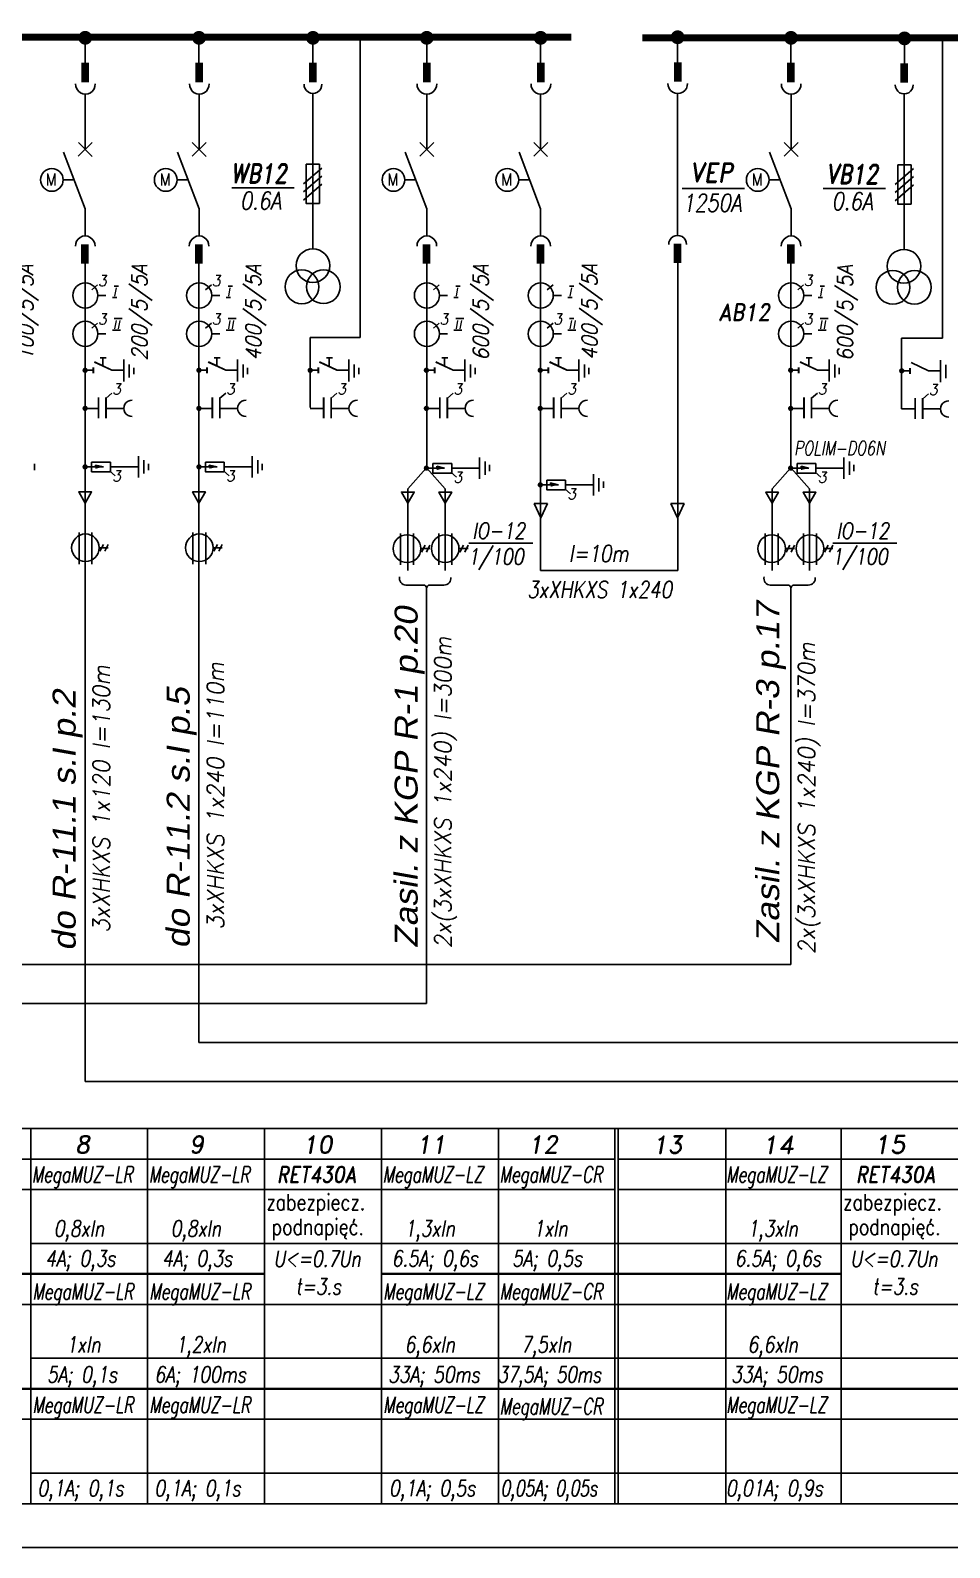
# Model space of a CAD drawing. Header units: millimetres. Extents: x 0 to 595, y 0 to 421.
# Drawn here: x 152.6 to 284.6, y 0 to 217.8 of the extents above; entities that cross this region are included whole.
import ezdxf
from ezdxf.enums import TextEntityAlignment as Align

# ---------------------------------------------------------------- set-up
doc = ezdxf.new("R2010")
doc.units = ezdxf.units.MM
doc.styles.add('Arial', font='arial.ttf', dxfattribs={"width": 1.3, "oblique": 10, "height": 4})
doc.styles.add('ROMAND', font='romand', dxfattribs={"width": 0.8, "oblique": 10, "height": 6})
doc.styles.add('ROMANS', font='romans', dxfattribs={"width": 0.9, "oblique": 15, "height": 3.76})

msp = doc.modelspace()

# ---------------------------------------------------------------- linework, layer by layer
at = {"color": 7}
for p, q in [((160.45, 211.16), (160.45, 216.76)), ((176.8, 211.16), (176.8, 216.76)), ((193.17, 211.16), (193.17, 216.76)), ((199.95, 216.68), (199.95, 173.73)), ((209.5, 211.16), (209.5, 216.76)), ((225.85, 211.16), (225.85, 216.76)), ((245.52, 211.24), (245.52, 216.84)), ((261.79, 211.16), (261.79, 216.76)), ((278.11, 211.08), (278.11, 216.68)), ((160.46, 200.74), (160.46, 208.72)), ((160.46, 204.72), (160.46, 208.68)), ((176.81, 200.74), (176.81, 208.72)), ((176.81, 204.72), (176.81, 208.68)), ((193.15, 208.78), (193.15, 186.48)), ((209.51, 204.72), (209.51, 208.68)), ((209.51, 200.74), (209.51, 208.68)), ((225.86, 200.74), (225.86, 208.72)), ((225.86, 204.72), (225.86, 208.68)), ((245.52, 188.4), (245.52, 208.76)), ((261.82, 200.74), (261.82, 208.68)), ((278.06, 208.7), (278.06, 186.39)), ((159.47, 199.76), (161.48, 201.75)), ((161.47, 199.71), (159.49, 201.71)), ((175.82, 199.76), (177.83, 201.75)), ((177.82, 199.71), (175.84, 201.71)), ((208.52, 199.76), (210.53, 201.75)), ((210.52, 199.71), (208.54, 201.71)), ((224.87, 199.76), (226.88, 201.75)), ((226.87, 199.71), (224.9, 201.71)), ((260.83, 199.76), (262.84, 201.75)), ((262.83, 199.71), (260.85, 201.71)), ((160.46, 192.22), (157.35, 200.32)), ((176.81, 192.22), (173.7, 200.32)), ((209.51, 192.22), (206.41, 200.32)), ((225.86, 192.22), (222.76, 200.32)), ((261.82, 192.22), (258.72, 200.32)), ((157.3, 196.36), (158.87, 196.36)), ((173.65, 196.36), (175.22, 196.36)), ((194.44, 198.06), (191.8, 195.79)), ((194.44, 196.92), (191.8, 194.65)), ((206.36, 196.36), (207.92, 196.36)), ((222.71, 196.36), (224.27, 196.36)), ((258.67, 196.36), (260.23, 196.36)), ((279.39, 197.98), (276.75, 195.71)), ((279.39, 196.85), (276.75, 194.57)), ((181.51, 195.22), (190.45, 195.22)), ((194.44, 195.74), (191.8, 193.46)), ((246.21, 195.14), (255.16, 195.14)), ((266.45, 195.14), (275.4, 195.14)), ((279.39, 195.66), (276.75, 193.38)), ((160.46, 192.22), (160.46, 188.32)), ((176.81, 192.22), (176.81, 188.32)), ((209.51, 192.22), (209.51, 188.32)), ((225.86, 192.22), (225.86, 188.32)), ((261.82, 192.22), (261.82, 188.32)), ((160.45, 185.47), (160.45, 66.9)), ((176.8, 185.47), (176.8, 72.52)), ((209.5, 185.47), (209.5, 154.87)), ((225.85, 185.47), (225.85, 140.29)), ((245.55, 171.96), (245.55, 185.95)), ((261.81, 185.47), (261.81, 155.08)), ((161.41, 180.58), (162.24, 181.3)), ((164.63, 181.12), (165.25, 181.12)), ((177.76, 180.58), (178.59, 181.3)), ((180.98, 181.12), (181.6, 181.12)), ((210.47, 180.58), (211.29, 181.3)), ((213.68, 181.12), (214.3, 181.12)), ((226.82, 180.58), (227.64, 181.3)), ((230.03, 181.12), (230.65, 181.12)), ((262.78, 180.58), (263.6, 181.3)), ((265.99, 181.12), (266.61, 181.12)), ((162.25, 179.77), (163.44, 179.77)), ((164.37, 179.46), (164.99, 179.46)), ((178.6, 179.77), (179.79, 179.77)), ((180.72, 179.46), (181.34, 179.46)), ((211.3, 179.77), (212.5, 179.77)), ((213.42, 179.46), (214.04, 179.46)), ((227.65, 179.77), (228.85, 179.77)), ((229.77, 179.46), (230.39, 179.46)), ((263.61, 179.77), (264.81, 179.77)), ((265.73, 179.46), (266.35, 179.46)), ((161.41, 175.07), (162.24, 175.78)), ((164.37, 174.78), (164.99, 174.78)), ((164.63, 176.44), (165.25, 176.44)), ((164.9, 174.78), (165.52, 174.78)), ((165.16, 176.44), (165.78, 176.44)), ((177.76, 175.07), (178.59, 175.78)), ((180.72, 174.78), (181.34, 174.78)), ((180.98, 176.44), (181.6, 176.44)), ((181.25, 174.78), (181.87, 174.78)), ((181.51, 176.44), (182.13, 176.44)), ((210.47, 175.07), (211.29, 175.78)), ((213.42, 174.78), (214.04, 174.78)), ((213.68, 176.44), (214.3, 176.44)), ((213.95, 174.78), (214.57, 174.78)), ((214.21, 176.44), (214.83, 176.44)), ((226.82, 175.07), (227.64, 175.78)), ((229.77, 174.78), (230.39, 174.78)), ((230.03, 176.44), (230.65, 176.44)), ((230.3, 174.78), (230.92, 174.78)), ((245.55, 175.55), (245.55, 140.29)), ((262.78, 175.07), (263.6, 175.78)), ((265.73, 174.78), (266.35, 174.78)), ((265.99, 176.44), (266.61, 176.44)), ((266.26, 174.78), (266.88, 174.78)), ((266.52, 176.44), (267.14, 176.44)), ((162.25, 174.26), (163.44, 174.26)), ((178.6, 174.26), (179.79, 174.26)), ((199.95, 173.73), (192.75, 173.73)), ((192.75, 173.73), (192.75, 163.68)), ((211.3, 174.26), (212.5, 174.26)), ((227.65, 174.26), (228.85, 174.26)), ((263.61, 174.26), (264.81, 174.26)), ((164.29, 169.03), (161.79, 170.21)), ((164.31, 169.05), (161.81, 170.23)), ((162.62, 170.84), (163.48, 170.84)), ((163.02, 169.57), (163.02, 170.84)), ((165.99, 170.58), (165.99, 167.5)), ((165.99, 170.48), (165.99, 167.4)), ((180.64, 169.03), (178.14, 170.21)), ((180.66, 169.05), (178.16, 170.23)), ((178.97, 170.84), (179.83, 170.84)), ((179.37, 169.57), (179.37, 170.84)), ((182.34, 170.58), (182.34, 167.5)), ((182.34, 170.48), (182.34, 167.4)), ((196.61, 169.03), (194.12, 170.21)), ((196.63, 169.05), (194.13, 170.23)), ((195.12, 170.84), (195.98, 170.84)), ((195.52, 169.57), (195.52, 170.84)), ((198.32, 170.58), (198.32, 167.5)), ((198.32, 170.48), (198.32, 167.4)), ((213.3, 169.03), (210.8, 170.21)), ((213.31, 169.05), (210.82, 170.23)), ((211.67, 170.84), (212.53, 170.84)), ((212.07, 169.57), (212.07, 170.84)), ((215, 170.58), (215, 167.5)), ((215, 170.48), (215, 167.4)), ((229.65, 169.03), (227.15, 170.21)), ((229.66, 169.05), (227.17, 170.23)), ((228.02, 170.84), (228.88, 170.84)), ((228.42, 169.57), (228.42, 170.84)), ((231.35, 170.58), (231.35, 167.5)), ((231.35, 170.48), (231.35, 167.4)), ((265.61, 169.03), (263.11, 170.21)), ((265.62, 169.05), (263.13, 170.23)), ((267.31, 170.58), (267.31, 167.5)), ((267.31, 170.58), (267.31, 167.5)), ((267.31, 170.48), (267.31, 167.4)), ((267.31, 170.48), (267.31, 167.4)), ((281.56, 168.95), (279.07, 170.13)), ((281.58, 168.97), (279.08, 170.15)), ((283.27, 170.5), (283.27, 167.42)), ((283.27, 170.4), (283.27, 167.32)), ((160.45, 169.03), (161.64, 169.03)), ((161.59, 169.42), (161.59, 168.62)), ((161.64, 169.42), (161.64, 168.62)), ((164.29, 169.03), (165.99, 169.03)), ((166.78, 169.88), (166.78, 167.99)), ((167.43, 169.38), (167.43, 168.48)), ((176.8, 169.03), (177.99, 169.03)), ((177.94, 169.42), (177.94, 168.62)), ((177.99, 169.42), (177.99, 168.62)), ((180.64, 169.03), (182.34, 169.03)), ((183.13, 169.88), (183.13, 167.99)), ((183.78, 169.38), (183.78, 168.48)), ((192.77, 169.03), (193.97, 169.03)), ((193.91, 169.42), (193.91, 168.62)), ((193.97, 169.42), (193.97, 168.62)), ((196.61, 169.03), (198.32, 169.03)), ((199.11, 169.88), (199.11, 167.99)), ((199.76, 169.38), (199.76, 168.48)), ((209.46, 169.03), (210.65, 169.03)), ((210.6, 169.42), (210.6, 168.62)), ((210.65, 169.42), (210.65, 168.62)), ((213.3, 169.03), (215, 169.03)), ((215.79, 169.88), (215.79, 167.99)), ((216.44, 169.38), (216.44, 168.48)), ((225.81, 169.03), (227, 169.03)), ((226.95, 169.42), (226.95, 168.62)), ((227, 169.42), (227, 168.62)), ((229.65, 169.03), (231.35, 169.03)), ((232.14, 169.88), (232.14, 167.99)), ((232.79, 169.38), (232.79, 168.48)), ((261.77, 169.03), (262.96, 169.03)), ((262.91, 169.42), (262.91, 168.62)), ((262.96, 169.42), (262.96, 168.62)), ((265.61, 169.03), (267.31, 169.03)), ((265.61, 169.03), (267.31, 169.03)), ((268.1, 169.88), (268.1, 167.99)), ((268.1, 169.88), (268.1, 167.99)), ((268.75, 169.38), (268.75, 168.48)), ((268.75, 169.38), (268.75, 168.48)), ((277.72, 168.95), (278.91, 168.95)), ((278.86, 169.34), (278.86, 168.54)), ((278.91, 169.34), (278.91, 168.54)), ((281.56, 168.95), (283.27, 168.95)), ((284.05, 169.8), (284.05, 167.91)), ((163.47, 165.03), (164.29, 165.74)), ((179.82, 165.03), (180.64, 165.74)), ((195.79, 165.03), (196.61, 165.74)), ((212.47, 165.03), (213.3, 165.74)), ((228.83, 165.03), (229.65, 165.74)), ((264.78, 165.03), (265.61, 165.74)), ((280.74, 164.95), (281.56, 165.66)), ((160.45, 163.56), (162.37, 163.56)), ((163.45, 163.56), (166.01, 163.56)), ((176.8, 163.56), (178.72, 163.56)), ((179.8, 163.56), (182.36, 163.56)), ((192.77, 163.56), (194.7, 163.56)), ((195.78, 163.56), (198.33, 163.56)), ((209.46, 163.56), (211.38, 163.56)), ((212.46, 163.56), (215.02, 163.56)), ((225.81, 163.56), (227.73, 163.56)), ((228.81, 163.56), (231.37, 163.56)), ((261.77, 163.56), (263.69, 163.56)), ((264.77, 163.56), (267.33, 163.56)), ((264.77, 163.56), (267.33, 163.56)), ((277.69, 163.48), (279.65, 163.48)), ((280.72, 163.48), (283.28, 163.48)), ((153.19, 155.61), (153.19, 154.71)), ((160.5, 155.16), (163.05, 155.16)), ((161.38, 155.83), (164.08, 155.83)), ((163.07, 155.16), (161.94, 155.43)), ((161.94, 155.43), (161.94, 155.16)), ((164.08, 155.83), (164.08, 154.46)), ((168.1, 155.16), (164.08, 155.16)), ((168.1, 156.71), (168.1, 153.63)), ((168.89, 156.11), (168.89, 154.22)), ((169.54, 155.61), (169.54, 154.71)), ((176.86, 155.16), (179.4, 155.16)), ((177.73, 155.83), (180.43, 155.83)), ((179.42, 155.16), (178.29, 155.43)), ((178.29, 155.43), (178.29, 155.16)), ((180.43, 155.83), (180.43, 154.46)), ((184.45, 155.16), (180.43, 155.16)), ((184.45, 156.71), (184.45, 153.63)), ((185.24, 156.11), (185.24, 154.22)), ((185.89, 155.61), (185.89, 154.71)), ((206.79, 152), (209.44, 154.96)), ((209.51, 154.98), (212.06, 154.98)), ((212.15, 152.03), (209.52, 154.96)), ((210.39, 155.65), (213.09, 155.65)), ((212.08, 154.98), (210.95, 155.25)), ((210.95, 155.25), (210.95, 154.98)), ((213.09, 155.65), (213.09, 154.28)), ((217.11, 154.98), (213.09, 154.98)), ((217.1, 156.53), (217.1, 153.45)), ((217.89, 155.93), (217.89, 154.04)), ((218.54, 155.44), (218.54, 154.53)), ((259.1, 152), (261.75, 154.96)), ((261.82, 154.98), (264.37, 154.98)), ((264.46, 152.03), (261.83, 154.96)), ((262.7, 155.65), (265.4, 155.65)), ((264.39, 154.98), (263.26, 155.25)), ((263.26, 155.25), (263.26, 154.98)), ((265.4, 155.65), (265.4, 154.28)), ((269.42, 154.98), (265.4, 154.98)), ((269.42, 154.98), (265.4, 154.98)), ((269.41, 156.53), (269.41, 153.45)), ((269.41, 156.53), (269.41, 153.45)), ((270.2, 155.93), (270.2, 154.04)), ((270.2, 155.93), (270.2, 154.04)), ((270.85, 155.44), (270.85, 154.53)), ((270.85, 155.44), (270.85, 154.53)), ((163.96, 154.57), (164.78, 153.86)), ((180.31, 154.57), (181.14, 153.86)), ((212.97, 154.4), (213.79, 153.69)), ((225.86, 152.58), (228.41, 152.58)), ((226.74, 153.25), (229.44, 153.25)), ((228.43, 152.58), (227.3, 152.85)), ((227.3, 152.85), (227.3, 152.58)), ((229.44, 153.25), (229.44, 151.88)), ((233.46, 152.58), (229.44, 152.58)), ((233.46, 154.13), (233.46, 151.05)), ((234.24, 153.54), (234.24, 151.64)), ((234.9, 153.04), (234.9, 152.13)), ((265.28, 154.4), (266.1, 153.69)), ((206.8, 152.01), (206.8, 140.29)), ((212.16, 152.01), (212.16, 140.29)), ((229.32, 152), (230.14, 151.29)), ((259.11, 152.01), (259.11, 140.29)), ((264.47, 152.01), (264.47, 140.29)), ((225.89, 147.84), (224.94, 149.89)), ((225.89, 147.84), (226.83, 149.89)), ((245.52, 147.84), (244.58, 149.89)), ((245.52, 147.84), (246.47, 149.89)), ((159.58, 145.73), (159.58, 141.21)), ((161.43, 145.73), (161.43, 141.21)), ((163.09, 144.04), (162.59, 143.05)), ((163.78, 144.04), (163.29, 143.05)), ((175.93, 145.73), (175.93, 141.21)), ((177.78, 145.73), (177.78, 141.21)), ((179.44, 144.04), (178.94, 143.05)), ((180.13, 144.04), (179.64, 143.05)), ((205.75, 145.6), (205.75, 141.08)), ((207.6, 145.6), (207.6, 141.08)), ((209.26, 143.91), (208.76, 142.92)), ((209.96, 143.91), (209.46, 142.92)), ((211.24, 145.6), (211.24, 141.08)), ((213.09, 145.6), (213.09, 141.08)), ((214.77, 143.91), (214.27, 142.92)), ((215.46, 143.91), (214.97, 142.92)), ((215.57, 144.2), (224.76, 144.2)), ((258.12, 145.6), (258.12, 141.08)), ((259.97, 145.6), (259.97, 141.08)), ((261.63, 143.91), (261.14, 142.92)), ((262.33, 143.91), (261.83, 142.92)), ((263.61, 145.6), (263.61, 141.08)), ((265.46, 145.6), (265.46, 141.08)), ((267.14, 143.91), (266.65, 142.92)), ((267.84, 143.91), (267.34, 142.92)), ((267.83, 144.2), (277.03, 144.2)), ((162.49, 143.55), (163.76, 143.55)), ((178.84, 143.55), (180.11, 143.55)), ((208.66, 143.42), (209.93, 143.42)), ((214.17, 143.42), (215.44, 143.42)), ((261.03, 143.42), (262.31, 143.42)), ((266.54, 143.42), (267.82, 143.42)), ((225.85, 140.29), (245.55, 140.29)), ((206.49, 138.2), (209.02, 138.2)), ((209.48, 137.74), (209.48, 78.13)), ((209.91, 138.2), (211.97, 138.2)), ((258.81, 138.2), (261.35, 138.2)), ((261.81, 137.77), (261.81, 83.74)), ((262.23, 138.2), (264.3, 138.2)), ((261.81, 83.74), (10.39, 83.74)), ((5.03, 78.13), (209.48, 78.13)), ((176.8, 72.52), (443.63, 72.52)), ((160.45, 66.9), (454.86, 66.9)), ((14.87, 60.17), (238.92, 60.17)), ((152.64, 60.17), (152.64, 6.31)), ((169.43, 60.17), (169.43, 6.31)), ((186.22, 60.17), (186.22, 6.31)), ((203.01, 60.17), (203.01, 6.31)), ((219.79, 60.17), (219.79, 6.31)), ((236.51, 6.31), (236.51, 60.17)), ((236.99, 60.17), (236.99, 6.31)), ((238.98, 60.17), (436.93, 60.17)), ((252.46, 60.17), (252.46, 6.31)), ((269.04, 60.17), (269.04, 6.31)), ((14.62, 55.79), (236.51, 55.79)), ((236.99, 55.79), (436.93, 55.79)), ((14.62, 51.42), (236.51, 51.42)), ((236.99, 51.42), (436.93, 51.42)), ((152.64, 43.68), (369.78, 43.68)), ((14.62, 34.92), (436.93, 34.92)), ((152.64, 27.18), (369.78, 27.18)), ((14.62, 18.43), (436.93, 18.43)), ((152.64, 10.69), (219.79, 10.69)), ((219.79, 10.69), (236.51, 10.69)), ((236.51, 10.69), (269.04, 10.69)), ((269.04, 10.69), (369.78, 10.69)), ((14.62, 6.31), (436.93, 6.31)), ((0, 0), (590, 0))]:
    msp.add_line(p, q, dxfattribs=at)
for p, q in [((283.58, 216.6), (283.58, 173.65)), ((283.58, 173.65), (277.69, 173.65)), ((277.69, 173.65), (277.69, 163.48)), ((263.98, 170.84), (264.84, 170.84)), ((264.38, 169.57), (264.38, 170.84))]:
    msp.add_line(p, q)
at = {"color": 7, "lineweight": 35}
for p, q in [((14.62, 39.3), (186.22, 39.3)), ((14.62, 39.3), (186.22, 39.3)), ((203.01, 39.3), (269.04, 39.3)), ((203.01, 39.3), (236.51, 39.3)), ((14.62, 22.81), (436.93, 22.81))]:
    msp.add_line(p, q, dxfattribs=at)
at = {"color": 7}
for points, const_width in [([(245.04, 216.84, 1), (246.04, 216.84, 1)], 0.985), ([(160.96, 216.76, -1), (159.97, 216.76, -1)], 0.985), ([(176.32, 216.76, 1), (177.31, 216.76, 1)], 0.985), ([(193.66, 216.76, -1), (192.67, 216.76, -1)], 0.985), ([(209.02, 216.76, 1), (210.01, 216.76, 1)], 0.985), ([(225.37, 216.76, 1), (226.36, 216.76, 1)], 0.985), ([(261.33, 216.76, 1), (262.32, 216.76, 1)], 0.985), ([(277.62, 216.68, 1), (278.61, 216.68, 1)], 0.985), ([(160.26, 169.03, 1), (160.64, 169.03, 1)], 0.376), ([(176.61, 169.03, 1), (176.99, 169.03, 1)], 0.376), ([(192.58, 169.03, 1), (192.96, 169.03, 1)], 0.376), ([(209.27, 169.03, 1), (209.65, 169.03, 1)], 0.376), ([(225.62, 169.03, 1), (226, 169.03, 1)], 0.376), ([(261.58, 169.03, 1), (261.96, 169.03, 1)], 0.376), ([(277.53, 168.95, 1), (277.91, 168.95, 1)], 0.376), ([(160.26, 163.56, 1), (160.64, 163.56, 1)], 0.376), ([(176.61, 163.56, 1), (176.99, 163.56, 1)], 0.376), ([(209.27, 163.56, 1), (209.65, 163.56, 1)], 0.376), ([(225.62, 163.56, 1), (226, 163.56, 1)], 0.376), ([(261.58, 163.56, 1), (261.96, 163.56, 1)], 0.376), ([(160.26, 155.16, 1), (160.64, 155.16, 1)], 0.376), ([(176.61, 155.16, 1), (176.99, 155.16, 1)], 0.376), ([(209.27, 154.98, 1), (209.65, 154.98, 1)], 0.376), ([(261.58, 154.98, 1), (261.96, 154.98, 1)], 0.376), ([(225.62, 152.58, 1), (226, 152.58, 1)], 0.376)]:
    msp.add_lwpolyline(points, format="xyb", close=True, dxfattribs=dict(at, const_width=const_width))
for points, const_width in [([(42.55, 216.84), (230.28, 216.84)], 1), ([(240.47, 216.76), (435.37, 216.76)], 1), ([(160.48, 213.17), (160.48, 210.39)], 1.1), ([(176.83, 213.17), (176.83, 210.39)], 1.1), ([(193.14, 213.17), (193.14, 210.39)], 1.1), ([(209.53, 213.17), (209.53, 210.39)], 1.1), ([(225.88, 213.17), (225.88, 210.39)], 1.1), ([(245.55, 213.25), (245.55, 210.47)], 1.1), ([(261.8, 213.17), (261.8, 210.39)], 1.1), ([(160.43, 187.11), (160.43, 184.33)], 1.1), ([(176.78, 187.11), (176.78, 184.33)], 1.1), ([(209.49, 187.11), (209.49, 184.33)], 1.1), ([(225.84, 187.11), (225.84, 184.33)], 1.1), ([(245.51, 187.19), (245.51, 184.41)], 1.1), ([(261.8, 187.11), (261.8, 184.33)], 1.1), ([(162.37, 165.14), (162.37, 162.11)], 0.266), ([(163.45, 165.14), (163.45, 162.11)], 0.266), ([(178.72, 165.14), (178.72, 162.11)], 0.266), ([(179.8, 165.14), (179.8, 162.11)], 0.266), ([(194.7, 165.14), (194.7, 162.11)], 0.266), ([(195.78, 165.14), (195.78, 162.11)], 0.266), ([(211.38, 165.14), (211.38, 162.11)], 0.266), ([(212.46, 165.14), (212.46, 162.11)], 0.266), ([(227.73, 165.14), (227.73, 162.11)], 0.266), ([(228.81, 165.14), (228.81, 162.11)], 0.266), ([(263.69, 165.14), (263.69, 162.11)], 0.266), ([(264.77, 165.14), (264.77, 162.11)], 0.266), ([(279.65, 165.06), (279.65, 162.03)], 0.266), ([(280.72, 165.06), (280.72, 162.03)], 0.266)]:
    msp.add_lwpolyline(points, dxfattribs=dict(at, const_width=const_width))
at = {"const_width": 1.1}
msp.add_lwpolyline([(278.08, 213.1), (278.08, 210.31)], dxfattribs=at)
at = {"color": 7}
for points in [[(192.19, 198.6), (192.19, 192.98), (194.1, 192.98), (194.1, 198.6)], [(277.14, 198.52), (277.14, 192.9), (279.05, 192.9), (279.05, 198.52)]]:
    msp.add_lwpolyline(points, close=True, dxfattribs=at)
for points in [[(161.38, 155.83), (161.38, 154.46), (164.08, 154.46)], [(177.73, 155.83), (177.73, 154.46), (180.43, 154.46)], [(210.39, 155.65), (210.39, 154.28), (213.09, 154.28)], [(262.7, 155.65), (262.7, 154.28), (265.4, 154.28)], [(226.74, 153.25), (226.74, 151.88), (229.44, 151.88)], [(224.94, 149.89), (226.83, 149.89)], [(244.58, 149.89), (246.47, 149.89)]]:
    msp.add_lwpolyline(points, dxfattribs=at)
for centre, radius in [((155.68, 196.36), 1.63), ((172.03, 196.36), 1.63), ((204.73, 196.36), 1.63), ((221.08, 196.36), 1.63), ((257.04, 196.36), 1.63), ((193.16, 184.05), 2.42), ((278.03, 183.97), 2.42), ((191.58, 181.01), 2.42), ((194.67, 181.02), 2.42), ((276.45, 180.93), 2.42), ((279.54, 180.94), 2.42), ((160.48, 179.77), 1.8), ((176.83, 179.77), 1.8), ((209.53, 179.77), 1.8), ((225.88, 179.77), 1.8), ((261.84, 179.77), 1.8), ((160.48, 174.26), 1.8), ((176.83, 174.26), 1.8), ((209.53, 174.26), 1.8), ((225.88, 174.26), 1.8), ((261.84, 174.26), 1.8), ((160.5, 143.55), 1.98), ((176.85, 143.55), 1.98), ((206.67, 143.42), 1.98), ((212.16, 143.42), 1.98), ((259.05, 143.42), 1.98), ((264.54, 143.42), 1.98)]:
    msp.add_circle(centre, radius, dxfattribs=at)
for centre, radius, start, end in [((160.5, 210.09), 1.41, 177.9025, 2.0975), ((176.85, 210.09), 1.41, 177.9025, 2.0975), ((193.17, 210.06), 1.28, 177.9025, 2.0975), ((209.53, 210.09), 1.41, 177.9025, 2.0975), ((225.9, 210.09), 1.41, 177.9025, 2.0975), ((245.55, 210.17), 1.41, 177.9025, 2.0975), ((261.84, 210.09), 1.41, 177.9025, 2.0975), ((278.07, 209.98), 1.28, 177.9025, 2.0975), ((160.47, 186.9), 1.41, 357.9025, 182.0975), ((176.82, 186.9), 1.41, 357.9025, 182.0975), ((209.52, 186.9), 1.41, 357.9025, 182.0975), ((225.87, 186.9), 1.41, 357.9025, 182.0975), ((245.53, 187.12), 1.28, 357.9025, 182.0975), ((261.83, 186.9), 1.41, 357.9025, 182.0975), ((167.17, 163.56), 1.17, 87.7083, 272.2917), ((183.52, 163.56), 1.17, 87.7083, 272.2917), ((199.5, 163.56), 1.17, 87.7083, 272.2917), ((216.18, 163.56), 1.17, 87.7083, 272.2917), ((232.53, 163.56), 1.17, 87.7083, 272.2917), ((268.49, 163.56), 1.17, 87.7083, 272.2917), ((268.49, 163.56), 1.17, 87.7083, 272.2917), ((284.45, 163.48), 1.17, 87.7083, 272.2917), ((206.55, 139.15), 0.959, 165.9545, 268.4964), ((208.99, 137.71), 0.49, 4.2761, 90.1947), ((209.97, 137.71), 0.49, 93.1324, 176.6139), ((212.01, 139.17), 0.971, 267.7318, 7.8522), ((258.88, 139.15), 0.959, 165.9545, 268.4964), ((261.32, 137.71), 0.49, 4.2761, 90.1947), ((262.3, 137.71), 0.49, 93.1324, 176.6139), ((264.34, 139.17), 0.971, 267.7318, 7.8522)]:
    msp.add_arc(centre, radius, start, end, dxfattribs=at)
for points in [[(163.07, 155.16), (161.94, 155.43), (161.94, 154.89)], [(179.42, 155.16), (178.29, 155.43), (178.29, 154.89)], [(212.08, 154.98), (210.95, 155.25), (210.95, 154.71)], [(264.39, 154.98), (263.26, 155.25), (263.26, 154.71)], [(228.43, 152.58), (227.3, 152.85), (227.3, 152.31)]]:
    msp.add_solid(points, dxfattribs=at)

# ---------------------------------------------------------------- texts
at = {"color": 7, "oblique": 10}
for s, height, style, width, p in [('WB12', 2.75, 'ROMAND', 0.8, (181.31, 195.9)), ('VEP', 2.722, 'ROMAND', 0.9, (247.22, 196.06)), ('VB12', 2.75, 'ROMAND', 0.8, (266.78, 195.82)), ('0.6A', 2.53, 'ROMANS', 0.8, (182.71, 192.12)), ('1250A', 2.53, 'ROMANS', 0.8, (246.22, 191.8)), ('0.6A', 2.53, 'ROMANS', 0.8, (267.66, 192.04)), ('3', 1.58, 'ROMANS', 0.9, (162.32, 181.1)), ('I', 1.21, 'ROMANS', 0.9, (164.49, 179.68)), ('3', 1.58, 'ROMANS', 0.9, (178.67, 181.1)), ('I', 1.21, 'ROMANS', 0.9, (180.84, 179.68)), ('I', 1.21, 'ROMANS', 0.9, (213.54, 179.68)), ('I', 1.21, 'ROMANS', 0.9, (229.89, 179.68)), ('3', 1.58, 'ROMANS', 0.9, (263.68, 181.13)), ('I', 1.21, 'ROMANS', 0.9, (265.85, 179.68)), ('3', 1.58, 'ROMANS', 0.9, (162.32, 175.59)), ('3', 1.58, 'ROMANS', 0.9, (178.67, 175.59)), ('3', 1.58, 'ROMANS', 0.9, (211.37, 175.59)), ('3', 1.58, 'ROMANS', 0.9, (227.72, 175.59)), ('AB12', 2.4, 'ROMAND', 0.9, (251.41, 176.17)), ('3', 1.58, 'ROMANS', 0.9, (263.68, 175.59)), ('I', 1.21, 'ROMANS', 0.9, (164.49, 174.99)), ('I', 1.21, 'ROMANS', 0.9, (165.02, 174.99)), ('I', 1.21, 'ROMANS', 0.9, (180.84, 174.99)), ('I', 1.21, 'ROMANS', 0.9, (181.38, 174.99)), ('I', 1.21, 'ROMANS', 0.9, (213.54, 174.99)), ('I', 1.21, 'ROMANS', 0.9, (214.08, 174.99)), ('I', 1.21, 'ROMANS', 0.9, (229.89, 174.99)), ('I', 1.21, 'ROMANS', 0.9, (230.43, 174.99)), ('I', 1.21, 'ROMANS', 0.9, (265.85, 174.99)), ('I', 1.21, 'ROMANS', 0.9, (266.39, 174.99)), ('3', 1.58, 'ROMANS', 0.9, (164.37, 165.55)), ('3', 1.58, 'ROMANS', 0.9, (180.72, 165.55)), ('3', 1.58, 'ROMANS', 0.9, (196.7, 165.55)), ('3', 1.58, 'ROMANS', 0.9, (213.38, 165.55)), ('3', 1.58, 'ROMANS', 0.9, (229.73, 165.55)), ('3', 1.58, 'ROMANS', 0.9, (265.69, 165.55)), ('3', 1.58, 'ROMANS', 0.9, (281.64, 165.47)), ('POLIM-DO6N', 2, 'ROMAND', 0.75, (262.24, 156.86)), ('3', 1.58, 'ROMANS', 0.9, (164.37, 153.07)), ('3', 1.58, 'ROMANS', 0.9, (180.72, 153.07)), ('3', 1.58, 'ROMANS', 0.9, (213.38, 152.89)), ('3', 1.58, 'ROMANS', 0.9, (265.69, 152.89)), ('3', 1.58, 'ROMANS', 0.9, (229.73, 150.49)), ('IO-12', 2.296, 'ROMANS', 0.8, (216.07, 144.85)), ('IO-12', 2.296, 'ROMANS', 0.8, (268.33, 144.85)), ('1/100', 2.296, 'ROMANS', 0.8, (215.41, 141.13)), ('l=10m', 2.4, 'ROMANS', 0.8, (229.94, 141.52)), ('1/100', 2.296, 'ROMANS', 0.8, (267.67, 141.13)), ('3xXHKXS 1x240', 2.4, 'ROMANS', 0.8, (223.92, 136.34)), ('MegaMUZ-LR', 2.3, 'ROMAND', 0.7, (152.8, 52.43)), ('MegaMUZ-LR', 2.3, 'ROMAND', 0.7, (169.59, 52.43)), ('RET430A', 2.3, 'ROMAND', 0.85, (188, 52.43)), ('MegaMUZ-LZ', 2.3, 'ROMAND', 0.7, (203.17, 52.43)), ('MegaMUZ-CR', 2.3, 'ROMAND', 0.7, (219.96, 52.43)), ('MegaMUZ-LZ', 2.3, 'ROMAND', 0.7, (252.51, 52.43)), ('RET430A', 2.3, 'ROMAND', 0.85, (271.14, 52.43)), ('0,8xIn', 2.3, 'ROMANS', 0.78, (155.96, 44.67)), ('0,8xIn', 2.3, 'ROMANS', 0.78, (172.75, 44.67)), ('1,3xIn', 2.3, 'ROMANS', 0.78, (206.33, 44.67)), ('1xIn', 2.3, 'ROMANS', 0.78, (224.82, 44.67)), ('1,3xIn', 2.3, 'ROMANS', 0.78, (255.58, 44.67)), ('4A; 0,3s', 2.3, 'ROMANS', 0.78, (154.73, 40.38)), ('4A; 0,3s', 2.3, 'ROMANS', 0.78, (171.51, 40.38)), ('U<=0.7Un', 2.3, 'ROMANS', 0.78, (187.5, 40.32)), ('6.5A; 0,6s', 2.3, 'ROMANS', 0.78, (204.48, 40.38)), ('  5A; 0,5s', 2.3, 'ROMANS', 0.78, (219.3, 40.38)), ('6.5A; 0,6s', 2.3, 'ROMANS', 0.78, (253.73, 40.38)), ('U<=0.7Un', 2.3, 'ROMANS', 0.78, (270.33, 40.32)), ('MegaMUZ-LR', 2.3, 'ROMAND', 0.7, (152.89, 35.63)), ('MegaMUZ-LR', 2.3, 'ROMAND', 0.7, (169.68, 35.63)), ('t=3.s', 2.3, 'ROMANS', 0.78, (190.66, 36.34)), ('MegaMUZ-LZ', 2.3, 'ROMAND', 0.7, (203.26, 35.63)), ('MegaMUZ-CR', 2.3, 'ROMAND', 0.7, (219.98, 35.63)), ('MegaMUZ-LZ', 2.3, 'ROMAND', 0.7, (252.51, 35.63)), ('t=3.s', 2.3, 'ROMANS', 0.78, (273.49, 36.34)), ('1xIn', 2.3, 'ROMANS', 0.78, (157.74, 28.01)), ('1,2xIn', 2.3, 'ROMANS', 0.78, (173.44, 28.01)), ('6,6xIn', 2.3, 'ROMANS', 0.78, (206.33, 28.01)), ('7,5xIn', 2.3, 'ROMANS', 0.78, (223.05, 28.01)), ('6,6xIn', 2.3, 'ROMANS', 0.78, (255.58, 28.01)), ('5A; 0,1s', 2.3, 'ROMANS', 0.78, (154.97, 23.72)), ('6A; 100ms', 2.3, 'ROMANS', 0.78, (170.4, 23.72)), ('33A; 50ms', 2.3, 'ROMANS', 0.78, (203.97, 23.72)), ('37,5A; 50ms', 2.3, 'ROMANS', 0.75, (219.67, 23.72)), ('33A; 50ms', 2.3, 'ROMANS', 0.78, (253.22, 23.72)), ('MegaMUZ-LR', 2.3, 'ROMAND', 0.7, (152.89, 19.35)), ('MegaMUZ-LR', 2.3, 'ROMAND', 0.7, (169.68, 19.35)), ('MegaMUZ-LZ', 2.3, 'ROMAND', 0.7, (203.26, 19.35)), ('MegaMUZ-CR', 2.3, 'ROMAND', 0.7, (219.98, 19.14)), ('MegaMUZ-LZ', 2.3, 'ROMAND', 0.7, (252.51, 19.35)), ('0,1A; 0,1s', 2.3, 'ROMANS', 0.78, (153.61, 7.39)), ('0,1A; 0,1s', 2.3, 'ROMANS', 0.78, (170.4, 7.39)), ('0,1A; 0,5s', 2.3, 'ROMANS', 0.78, (204.1, 7.39)), ('0,05A; 0,05s', 2.3, 'ROMANS', 0.7, (220.11, 7.39)), ('0,01A; 0,9s', 2.3, 'ROMANS', 0.78, (252.47, 7.39))]:
    msp.add_text(s, height=height, dxfattribs=dict(at, style=style, width=width)).set_placement(p)
at = {"color": 7, "style": 'ROMAND'}
for s, height, width, p in [('M', 1.74, 0.9, (154.78, 195.54)), ('M', 1.74, 0.9, (171.13, 195.54)), ('M', 1.74, 0.9, (203.83, 195.54)), ('M', 1.74, 0.9, (220.18, 195.54)), ('M', 1.74, 0.9, (256.14, 195.54)), ('zabezpiecz.', 2.3, 0.8, (186.48, 48.45)), ('zabezpiecz.', 2.3, 0.8, (269.31, 48.45)), ('podnapięć.', 2.3, 0.8, (187.25, 44.9)), ('podnapięć.', 2.3, 0.8, (270.07, 44.9))]:
    msp.add_text(s, height=height, dxfattribs=dict(at, width=width)).set_placement(p)
at = {"color": 7}
for s, height, style, oblique, width, p in [('100/5/5A', 2.2, 'ROMANS', 15, 0.9, (153.01, 170.4)), ('200/5/5A', 2.2, 'ROMANS', 15, 0.9, (169.36, 170.4)), ('400/5/5A', 2.2, 'ROMANS', 15, 0.9, (185.71, 170.4)), ('600/5/5A', 2.2, 'ROMANS', 15, 0.9, (218.37, 170.4)), ('400/5/5A', 2.2, 'ROMANS', 15, 0.9, (234, 170.48)), ('600/5/5A', 2.2, 'ROMANS', 10, 0.9, (270.68, 170.4)), ('Zasil. z KGP R-1 p.20', 3.3, 'Arial', 10, 1.1, (208.2, 86.07)), ('Zasil. z KGP R-3 p.17', 3.3, 'Arial', 10, 1.1, (260.12, 86.75)), ('2x(3xXHKXS 1x240) l=300m', 2.4, 'ROMANS', 10, 0.95, (213.04, 86.04)), ('2x(3xXHKXS 1x240) l=370m', 2.4, 'ROMANS', 10, 0.95, (265.26, 85.22)), ('3xXHKXS 1x120 l=130m', 2.4, 'ROMANS', 10, 0.95, (163.98, 88.29)), ('3xXHKXS 1x240 l=110m', 2.4, 'ROMANS', 10, 0.95, (180.37, 88.73)), ('do R-11.1 s.I p.2', 3.3, 'Arial', 10, 1.1, (159.09, 85.68)), ('do R-11.2 s.I p.5', 3.3, 'Arial', 10, 1.1, (175.47, 86.02))]:
    msp.add_text(s, height=height, rotation=90, dxfattribs=dict(at, style=style, oblique=oblique, width=width)).set_placement(p)
at = {"color": 7, "style": 'ROMAND', "oblique": 10}
for s, p in [('8', (159, 56.62)), ('9', (175.38, 56.62)), ('10', (191.66, 56.62)), ('11', (208, 56.62)), ('12', (224.05, 56.62)), ('13', (241.92, 56.59))]:
    msp.add_text(s, height=2.52, dxfattribs=at).set_placement(p)
for s, height, p, p2 in [('14', 2.525, (257.64, 56.59), (262.21, 56.59)), ('15', 2.593, (273.7, 56.59), (278.27, 56.59))]:
    msp.add_text(s, height=height, dxfattribs=at).set_placement(p, p2, align=Align.ALIGNED)

# ---------------------------------------------------------------- meshes
at = {"color": 7}
mesh = msp.add_polyface(dxfattribs=at)
corners = [(160.45, 149.97), (161.37, 151.57), (159.53, 151.56)]
mesh.append_faces([[corners[k] for k in face] for face in [(0, 1, 2)]], dxfattribs={"color": 7})
mesh = msp.add_polyface(dxfattribs=at)
corners = [(176.8, 149.97), (177.72, 151.57), (175.88, 151.56)]
mesh.append_faces([[corners[k] for k in face] for face in [(0, 1, 2)]], dxfattribs={"color": 7})
mesh = msp.add_polyface(dxfattribs=at)
corners = [(206.79, 149.95), (207.71, 151.55), (205.87, 151.54)]
mesh.append_faces([[corners[k] for k in face] for face in [(0, 1, 2)]], dxfattribs={"color": 7})
mesh = msp.add_polyface(dxfattribs=at)
corners = [(212.17, 149.95), (211.25, 151.55), (213.09, 151.54)]
mesh.append_faces([[corners[k] for k in face] for face in [(0, 1, 2)]], dxfattribs={"color": 7})
mesh = msp.add_polyface(dxfattribs=at)
corners = [(259.1, 149.93), (260.02, 151.53), (258.18, 151.53)]
mesh.append_faces([[corners[k] for k in face] for face in [(0, 1, 2)]], dxfattribs={"color": 7})
mesh = msp.add_polyface(dxfattribs=at)
corners = [(264.48, 149.93), (263.56, 151.53), (265.4, 151.53)]
mesh.append_faces([[corners[k] for k in face] for face in [(0, 1, 2)]], dxfattribs={"color": 7})

doc.saveas('drawing.dxf')
